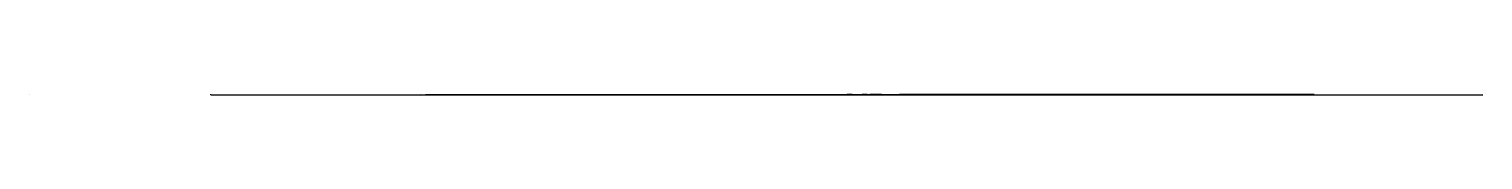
# Model space of a CAD drawing. Header units: metres. Extents: x -1 to 72750024, y 3999 to 4800.
# Drawn here: x 41550003 to 41950024, y 4299 to 4550 of the extents above; entities that cross this region are included whole.
import ezdxf

# ---------------------------------------------------------------- set-up
doc = ezdxf.new("R2010")
doc.units = ezdxf.units.M

msp = doc.modelspace()

# ---------------------------------------------------------------- linework, layer by layer
at = {"color": 7}
for p, q in [((41550003.013, 4550), (41550024.105, 4550)), ((41550003.013, 4550), (41550003.013, 4531.921)), ((41550024.105, 4531.921), (41550003.013, 4531.921)), ((41550006.026, 4543.974), (41550021.092, 4543.974)), ((41550024.105, 4550), (41550024.105, 4531.921)), ((41600000, 4550), (41599998.795, 4550)), ((41600000, 4500), (41599998.795, 4500)), ((41600000, 4450), (41599998.795, 4450)), ((41600000, 4400), (41599998.795, 4400)), ((41600000, 4350), (41599998.795, 4350)), ((41600000, 4300), (41599998.795, 4300)), ((41600000, 4540), (41599999.247, 4540)), ((41600000, 4530), (41599999.247, 4530)), ((41600000, 4520), (41599999.247, 4520)), ((41600000, 4510), (41599999.247, 4510)), ((41600000, 4490), (41599999.247, 4490)), ((41600000, 4480), (41599999.247, 4480)), ((41600000, 4470), (41599999.247, 4470)), ((41600000, 4460), (41599999.247, 4460)), ((41600000, 4440), (41599999.247, 4440)), ((41600000, 4430), (41599999.247, 4430)), ((41600000, 4420), (41599999.247, 4420)), ((41600000, 4410), (41599999.247, 4410)), ((41600000, 4390), (41599999.247, 4390)), ((41600000, 4380), (41599999.247, 4380)), ((41600000, 4370), (41599999.247, 4370)), ((41600000, 4360), (41599999.247, 4360)), ((41600000, 4340), (41599999.247, 4340)), ((41600000, 4330), (41599999.247, 4330)), ((41600000, 4320), (41599999.247, 4320)), ((41600000, 4310), (41599999.247, 4310)), ((41600000, 4300), (41600000, 4550)), ((41600000, 4300), (41950000, 4300)), ((41600000, 4300), (41600000, 4298.795)), ((41610000.001, 4300), (41610000.001, 4299.247)), ((41620000.002, 4300), (41620000.002, 4299.247)), ((41630000.003, 4300), (41630000.003, 4299.247)), ((41640000.003, 4300), (41640000.003, 4299.247)), ((41650000.001, 4300), (41650000.001, 4298.795)), ((41659999.998, 4300), (41659999.998, 4299.247)), ((41669999.996, 4300), (41669999.996, 4299.247)), ((41679999.993, 4300), (41679999.993, 4299.247)), ((41689999.991, 4300), (41689999.991, 4299.247)), ((41700000.002, 4300), (41700000.002, 4298.795)), ((41710000.006, 4300), (41710000.006, 4299.247)), ((41720000.01, 4300), (41720000.01, 4299.247)), ((41730000.015, 4300), (41730000.015, 4299.247)), ((41740000.019, 4300), (41740000.019, 4299.247)), ((41749999.996, 4300), (41749999.996, 4298.795)), ((41760000, 4300), (41760000, 4299.247)), ((41770000.005, 4300), (41770000.005, 4299.247)), ((41780000.009, 4300), (41780000.009, 4299.247)), ((41790000.013, 4300), (41790000.013, 4299.247)), ((41800000.004, 4300), (41800000.004, 4298.795)), ((41810000.008, 4300), (41810000.008, 4299.247)), ((41820000.012, 4300), (41820000.012, 4299.247)), ((41830000.003, 4300), (41830000.003, 4299.247)), ((41839999.994, 4300), (41839999.994, 4299.247)), ((41850000.012, 4300), (41850000.012, 4298.795)), ((41860000.002, 4300), (41860000.002, 4299.247)), ((41869999.993, 4300), (41869999.993, 4299.247)), ((41879999.984, 4300), (41879999.984, 4299.247)), ((41889999.975, 4300), (41889999.975, 4299.247)), ((41899999.992, 4300), (41899999.992, 4298.795)), ((41909999.983, 4300), (41909999.983, 4299.247)), ((41919999.974, 4300), (41919999.974, 4299.247)), ((41929999.964, 4300), (41929999.964, 4299.247)), ((41939999.955, 4300), (41939999.955, 4299.247)), ((41950000, 4300), (41950000, 4298.795)), ((41950003.013, 4550), (41950024.105, 4550)), ((41950003.013, 4550), (41950003.013, 4531.921)), ((41950024.105, 4531.921), (41950003.013, 4531.921)), ((41950006.026, 4543.974), (41950021.092, 4543.974)), ((41950024.105, 4550), (41950024.105, 4531.921))]:
    msp.add_line(p, q, dxfattribs=at)
at = {"color": 4}
for p, q in [((41550006.026, 4539.454), (41550021.092, 4539.454)), ((41629137.34, 4335.294), (41629782.619, 4337.477)), ((41629782.619, 4337.477), (41630010.039, 4336.836)), ((41630010.039, 4336.836), (41631299.051, 4338.504)), ((41631299.051, 4338.504), (41633040.449, 4342.785)), ((41633040.449, 4342.785), (41633220.5, 4344.701)), ((41633220.5, 4344.701), (41634504.52, 4343.517)), ((41634504.52, 4343.517), (41634810.129, 4345.598)), ((41634810.129, 4345.598), (41634858.32, 4345.958)), ((41634858.32, 4345.958), (41634940.051, 4345.668)), ((41634940.051, 4345.668), (41635473.961, 4345.28)), ((41635473.961, 4345.28), (41635750.031, 4347.828)), ((41635750.031, 4347.828), (41636583.09, 4351.156)), ((41636583.09, 4351.156), (41636862.551, 4347.62)), ((41636862.551, 4347.62), (41637899.68, 4350.79)), ((41637899.68, 4350.79), (41637926.23, 4351.019)), ((41637926.23, 4351.019), (41638424.98, 4351.227)), ((41638424.98, 4351.227), (41638436.289, 4351.394)), ((41638436.289, 4351.394), (41638556.629, 4351.843)), ((41638556.629, 4351.843), (41638583.512, 4352.369)), ((41638583.512, 4352.369), (41638824.32, 4352.2)), ((41638824.32, 4352.2), (41638830.172, 4351.165)), ((41638830.172, 4351.165), (41639209.961, 4352.415)), ((41639209.961, 4352.415), (41639854.07, 4354.176)), ((41639854.07, 4354.176), (41639922.32, 4353.897)), ((41639922.32, 4353.897), (41640090.75, 4354.257)), ((41640090.75, 4354.257), (41640217.25, 4354.285)), ((41640217.25, 4354.285), (41640251.52, 4354.471)), ((41640251.52, 4354.471), (41640268.578, 4354.385)), ((41640268.578, 4354.385), (41640452.551, 4355.037)), ((41640452.551, 4355.037), (41640686.891, 4355.738)), ((41640686.891, 4355.738), (41640943.809, 4355.024)), ((41640943.809, 4355.024), (41641269.449, 4356.945)), ((41641269.449, 4356.945), (41641274.57, 4356.443)), ((41641274.57, 4356.443), (41641575.289, 4356.017)), ((41641575.289, 4356.017), (41642442.84, 4354.122)), ((41642442.84, 4354.122), (41642639.488, 4355.771)), ((41642639.488, 4355.771), (41643370.301, 4358.895)), ((41643370.301, 4358.895), (41643431.18, 4358.263)), ((41643431.18, 4358.263), (41643586.879, 4359.073)), ((41643586.879, 4359.073), (41643676.699, 4359.212)), ((41643676.699, 4359.212), (41643703.379, 4359.404)), ((41643703.379, 4359.404), (41643817.391, 4359.405)), ((41643817.391, 4359.405), (41643922.109, 4359.816)), ((41643922.109, 4359.816), (41643957.48, 4359.672)), ((41643957.48, 4359.672), (41644090.672, 4359.069)), ((41644090.672, 4359.069), (41644267.559, 4359.315)), ((41644267.559, 4359.315), (41644289.031, 4360.651)), ((41644289.031, 4360.651), (41644289.32, 4361.101)), ((41644289.32, 4361.101), (41644520.531, 4360.115)), ((41644520.531, 4360.115), (41645243.488, 4363.06)), ((41645243.488, 4363.06), (41646453.422, 4363.845)), ((41646453.422, 4363.845), (41647938.25, 4365.748)), ((41647938.25, 4365.748), (41649658.461, 4365.814)), ((41649658.461, 4365.814), (41649737.98, 4369.821)), ((41649737.98, 4369.821), (41650069.281, 4368.551)), ((41650069.281, 4368.551), (41650560.801, 4369.601)), ((41650560.801, 4369.601), (41651162.57, 4369.84)), ((41651162.57, 4369.84), (41651412.559, 4368.716)), ((41651412.559, 4368.716), (41651512.75, 4369.687)), ((41651512.75, 4369.687), (41651643.512, 4366.519)), ((41651643.512, 4366.519), (41651789.449, 4370.22)), ((41651789.449, 4370.22), (41652004.109, 4370.568)), ((41652004.109, 4370.568), (41652222.16, 4370.404)), ((41652222.16, 4370.404), (41652614.48, 4370.712)), ((41652614.48, 4370.712), (41652650.449, 4371.185)), ((41652650.449, 4371.185), (41652721.16, 4371.261)), ((41652721.16, 4371.261), (41653034.91, 4371.302)), ((41653034.91, 4371.302), (41653035.879, 4371.839)), ((41653035.879, 4371.839), (41653768.922, 4371.963)), ((41653768.922, 4371.963), (41653921.379, 4374.993)), ((41653921.379, 4374.993), (41653928.691, 4372.816)), ((41653928.691, 4372.816), (41654174.539, 4371.867)), ((41654174.539, 4371.867), (41654243.27, 4373.371)), ((41654243.27, 4373.371), (41654385.77, 4372.913)), ((41654385.77, 4372.913), (41654535.512, 4373.433)), ((41654535.512, 4373.433), (41654551.18, 4373.605)), ((41654551.18, 4373.605), (41654568.422, 4373.796)), ((41654568.422, 4373.796), (41654606.34, 4373.618)), ((41654606.34, 4373.618), (41654697.18, 4373.724)), ((41654697.18, 4373.724), (41654708.551, 4373.798)), ((41654708.551, 4373.798), (41654937.59, 4374.624)), ((41654937.59, 4374.624), (41654978.82, 4375.977)), ((41654978.82, 4375.977), (41655111.539, 4374.183)), ((41655111.539, 4374.183), (41655828.379, 4376.839)), ((41655828.379, 4376.839), (41656207.359, 4377.604)), ((41656207.359, 4377.604), (41656677.801, 4376.546)), ((41656677.801, 4376.546), (41656805.699, 4377.737)), ((41656805.699, 4377.737), (41656998.398, 4375.609)), ((41656998.398, 4375.609), (41657279.82, 4377.456)), ((41657279.82, 4377.456), (41657461.039, 4377.259)), ((41657461.039, 4377.259), (41657511.039, 4377.938)), ((41657511.039, 4377.938), (41657755.07, 4378.735)), ((41657755.07, 4378.735), (41657825.859, 4378.406)), ((41657825.859, 4378.406), (41658104.648, 4378.071)), ((41658104.648, 4378.071), (41658156.5, 4377.618)), ((41658156.5, 4377.618), (41658223.48, 4378.381)), ((41658223.48, 4378.381), (41658805.16, 4378.22)), ((41658805.16, 4378.22), (41659028.441, 4377.874)), ((41659028.441, 4377.874), (41659192.031, 4378.992)), ((41659192.031, 4378.992), (41659628.32, 4379.369)), ((41659628.32, 4379.369), (41660102.711, 4380.491)), ((41660102.711, 4380.491), (41660279.07, 4380.692)), ((41660279.07, 4380.692), (41660490.102, 4380.823)), ((41660490.102, 4380.823), (41661599.629, 4383.706)), ((41661599.629, 4383.706), (41662134.18, 4383.435)), ((41662134.18, 4383.435), (41662587.48, 4381.317)), ((41662587.48, 4381.317), (41662714.801, 4384.835)), ((41662714.801, 4384.835), (41664232.949, 4385.211)), ((41664232.949, 4385.211), (41664348.27, 4388.086)), ((41664348.27, 4388.086), (41664434.309, 4385.676)), ((41664434.309, 4385.676), (41664442.301, 4383.929)), ((41664442.301, 4383.929), (41664471.891, 4385.469)), ((41664471.891, 4385.469), (41664671.23, 4387.056)), ((41664671.23, 4387.056), (41664921.988, 4387.238)), ((41664921.988, 4387.238), (41665531.5, 4387.421)), ((41665531.5, 4387.421), (41666089.844, 4385.876)), ((41666089.844, 4385.876), (41666433.961, 4387.743)), ((41666433.961, 4387.743), (41666780.773, 4385.554)), ((41666780.773, 4385.554), (41667201.75, 4388.534)), ((41667201.75, 4388.534), (41668147.719, 4389.291)), ((41668147.719, 4389.291), (41668230.227, 4390.021)), ((41668230.227, 4390.021), (41668259.852, 4386.423)), ((41668259.852, 4386.423), (41668293.156, 4389.075)), ((41668293.156, 4389.075), (41668503.453, 4388.029)), ((41668503.453, 4388.029), (41668536.883, 4387.175)), ((41668536.883, 4387.175), (41668770.117, 4391.47)), ((41668770.117, 4391.47), (41668829.883, 4389.121)), ((41668829.883, 4389.121), (41668980.813, 4391.481)), ((41668980.813, 4391.481), (41669701.68, 4391.03)), ((41669701.68, 4391.03), (41669988.211, 4392.717)), ((41669988.211, 4392.717), (41670131.969, 4391.207)), ((41670131.969, 4391.207), (41671948.211, 4394.869)), ((41671948.211, 4394.869), (41672295.094, 4394.18)), ((41672295.094, 4394.18), (41673325.109, 4394.644)), ((41673325.109, 4394.644), (41673688.906, 4397.216)), ((41673688.906, 4397.216), (41673722.641, 4399.417)), ((41673722.641, 4399.417), (41673827.547, 4395.596)), ((41673827.547, 4395.596), (41674921.422, 4397.527)), ((41674921.422, 4397.527), (41675222.367, 4396.853)), ((41675222.367, 4396.853), (41675550.398, 4397.221)), ((41675550.398, 4397.221), (41675764.469, 4398.359)), ((41675764.469, 4398.359), (41675978.938, 4398.232)), ((41675978.938, 4398.232), (41676200.883, 4397.834)), ((41676200.883, 4397.834), (41676511.109, 4398.103)), ((41676511.109, 4398.103), (41677356.813, 4397.008)), ((41677356.813, 4397.008), (41678062.313, 4398.449)), ((41678062.313, 4398.449), (41678381.023, 4400.314)), ((41678381.023, 4400.314), (41678805.047, 4398.348)), ((41678805.047, 4398.348), (41678907.617, 4400.257)), ((41678907.617, 4400.257), (41679043.5, 4401.202)), ((41679043.5, 4401.202), (41679065.391, 4400.572)), ((41679065.391, 4400.572), (41679187.203, 4400.726)), ((41679187.203, 4400.726), (41679491.867, 4402.708)), ((41679491.867, 4402.708), (41679563.313, 4401.44)), ((41679563.313, 4401.44), (41679672.492, 4402.434)), ((41679672.492, 4402.434), (41680459.883, 4400.795)), ((41680459.883, 4400.795), (41681624.227, 4400.852)), ((41681624.227, 4400.852), (41681776.531, 4404.442)), ((41681776.531, 4404.442), (41681854.656, 4403.064)), ((41681854.656, 4403.064), (41683017.477, 4406.011)), ((41683017.477, 4406.011), (41683270.07, 4404.664)), ((41683270.07, 4404.664), (41683302.594, 4403.048)), ((41683302.594, 4403.048), (41683582.773, 4405.362)), ((41683582.773, 4405.362), (41684032.07, 4405.297)), ((41684032.07, 4405.297), (41684090.219, 4405.984)), ((41684090.219, 4405.984), (41684167.883, 4405.695)), ((41684167.883, 4405.695), (41684305.539, 4404.308)), ((41684305.539, 4404.308), (41684467.617, 4405.163)), ((41684467.617, 4405.163), (41684823.023, 4405.935)), ((41684823.023, 4405.935), (41684887.859, 4406.391)), ((41684887.859, 4406.391), (41684928.547, 4407.766)), ((41684928.547, 4407.766), (41685232.367, 4406.424)), ((41685232.367, 4406.424), (41685255.93, 4405.842)), ((41685255.93, 4405.842), (41685501.344, 4405.794)), ((41685501.344, 4405.794), (41685950.703, 4407.328)), ((41685950.703, 4407.328), (41685983.82, 4407.368)), ((41685983.82, 4407.368), (41685992.117, 4407.127)), ((41685992.117, 4407.127), (41686002.758, 4408.147)), ((41686002.758, 4408.147), (41686328.773, 4407.527)), ((41686328.773, 4407.527), (41686400.57, 4407.22)), ((41686400.57, 4407.22), (41686496.469, 4407.087)), ((41686496.469, 4407.087), (41686803.25, 4407.991)), ((41686803.25, 4407.991), (41687418.188, 4408.805)), ((41687418.188, 4408.805), (41687630.203, 4408.469)), ((41687630.203, 4408.469), (41687664.727, 4409.103)), ((41687664.727, 4409.103), (41687845.172, 4408.69)), ((41687845.172, 4408.69), (41687912.422, 4404.676)), ((41687912.422, 4404.676), (41688684.523, 4411.652)), ((41688684.523, 4411.652), (41689114.297, 4410.7)), ((41689114.297, 4410.7), (41689541.008, 4411.637)), ((41689541.008, 4411.637), (41689727.461, 4411.875)), ((41689727.461, 4411.875), (41689742.633, 4413.261)), ((41689742.633, 4413.261), (41691660.789, 4412.614)), ((41691660.789, 4412.614), (41691945.727, 4412.981)), ((41691945.727, 4412.981), (41692219.773, 4413.146)), ((41692219.773, 4413.146), (41692295.477, 4411.794)), ((41692295.477, 4411.794), (41692465.063, 4412.262)), ((41692465.063, 4412.262), (41692478.938, 4413.25)), ((41692478.938, 4413.25), (41692547.398, 4413.689)), ((41692547.398, 4413.689), (41692558.297, 4414.082)), ((41692558.297, 4414.082), (41692567.43, 4413.333)), ((41692567.43, 4413.333), (41692575.188, 4413.294)), ((41692575.188, 4413.294), (41692882.172, 4413.62)), ((41692882.172, 4413.62), (41693207.383, 4412.091)), ((41693207.383, 4412.091), (41693346.523, 4413.256)), ((41693346.523, 4413.256), (41693604.953, 4414.032)), ((41693604.953, 4414.032), (41694224.93, 4415.097)), ((41694224.93, 4415.097), (41694432.859, 4414.369)), ((41694432.859, 4414.369), (41694539.273, 4415.112)), ((41694539.273, 4415.112), (41695029.18, 4415.692)), ((41695029.18, 4415.692), (41695174.211, 4415.752)), ((41695174.211, 4415.752), (41695243.492, 4416.986)), ((41695243.492, 4416.986), (41695602.359, 4416.483)), ((41695602.359, 4416.483), (41696178.273, 4415.988)), ((41696178.273, 4415.988), (41696252.789, 4416.778)), ((41696252.789, 4416.778), (41696400.859, 4417.108)), ((41696400.859, 4417.108), (41696476.703, 4416.35)), ((41696476.703, 4416.35), (41696793.883, 4416.127)), ((41696793.883, 4416.127), (41696854.906, 4416.071)), ((41696854.906, 4416.071), (41697079.438, 4417.181)), ((41697079.438, 4417.181), (41697254.281, 4419.099)), ((41697254.281, 4419.099), (41697258.094, 4417.462)), ((41697258.094, 4417.462), (41697322, 4417.32)), ((41697322, 4417.32), (41697952.094, 4418.33)), ((41697952.094, 4418.33), (41697977.852, 4417.921)), ((41697977.852, 4417.921), (41698240.953, 4419.133)), ((41698240.953, 4419.133), (41698408.883, 4417.868)), ((41698408.883, 4417.868), (41698829.867, 4418.69)), ((41698829.867, 4418.69), (41698880.852, 4418.18)), ((41698880.852, 4418.18), (41698883.547, 4418.782)), ((41698883.547, 4418.782), (41699309.031, 4419.774)), ((41699309.031, 4419.774), (41699441.844, 4420.261)), ((41699441.844, 4420.261), (41699568.32, 4418.777)), ((41699568.32, 4418.777), (41699702.313, 4419.258)), ((41699702.313, 4419.258), (41701537.797, 4421.421)), ((41701537.797, 4421.421), (41701565.602, 4420.781)), ((41701565.602, 4420.781), (41701566.5, 4421.372)), ((41701566.5, 4421.372), (41701968.203, 4422.014)), ((41701968.203, 4422.014), (41702190.898, 4421.824)), ((41702190.898, 4421.824), (41702210.203, 4421.189)), ((41702210.203, 4421.189), (41702708.102, 4424.062)), ((41702708.102, 4424.062), (41702809.203, 4423.292)), ((41702809.203, 4423.292), (41703394.703, 4423.311)), ((41703394.703, 4423.311), (41703690.102, 4423.499)), ((41703690.102, 4423.499), (41703698.203, 4423.532)), ((41703698.203, 4423.532), (41703868, 4424.169)), ((41703868, 4424.169), (41703940.703, 4423.247)), ((41703940.703, 4423.247), (41704194.703, 4422.431)), ((41704194.703, 4422.431), (41704486.297, 4422.772)), ((41704486.297, 4422.772), (41704807, 4423.659)), ((41704807, 4423.659), (41705038.102, 4425.277)), ((41705038.102, 4425.277), (41705156.203, 4423.987)), ((41705156.203, 4423.987), (41705278.5, 4425.1)), ((41705278.5, 4425.1), (41705343.203, 4424.329)), ((41705343.203, 4424.329), (41705740.602, 4424.32)), ((41705740.602, 4424.32), (41705978.898, 4425.536)), ((41705978.898, 4425.536), (41706883.398, 4426.367)), ((41706883.398, 4426.367), (41706966.797, 4426.512)), ((41706966.797, 4426.512), (41707848.102, 4426.433)), ((41707848.102, 4426.433), (41707858.898, 4426.986)), ((41707858.898, 4426.986), (41707888.297, 4426.412)), ((41707888.297, 4426.412), (41707943.703, 4427.268)), ((41707943.703, 4427.268), (41707947.102, 4424.785)), ((41707947.102, 4424.785), (41707975.797, 4426.133)), ((41707975.797, 4426.133), (41708022.102, 4426.616)), ((41708022.102, 4426.616), (41708056.797, 4425.865)), ((41708056.797, 4425.865), (41708148.898, 4426.771)), ((41708148.898, 4426.771), (41708232.602, 4426.677)), ((41708232.602, 4426.677), (41708511.5, 4426.264)), ((41708511.5, 4426.264), (41708562.297, 4425.853)), ((41708562.297, 4425.853), (41708598.102, 4426.886)), ((41708598.102, 4426.886), (41708645.102, 4428.844)), ((41708645.102, 4428.844), (41709080.703, 4427.256)), ((41709080.703, 4427.256), (41709380.203, 4427.724)), ((41709380.203, 4427.724), (41709454, 4428.809)), ((41709454, 4428.809), (41709741.797, 4427.795)), ((41709741.797, 4427.795), (41709748.898, 4428.892)), ((41709748.898, 4428.892), (41709891.602, 4429.682)), ((41709891.602, 4429.682), (41710133.398, 4428.309)), ((41710133.398, 4428.309), (41710169.797, 4428.92)), ((41710169.797, 4428.92), (41711229.898, 4429.866)), ((41711229.898, 4429.866), (41711346.898, 4428.221)), ((41711346.898, 4428.221), (41711363.898, 4428.778)), ((41711363.898, 4428.778), (41711546.602, 4428.553)), ((41711546.602, 4428.553), (41711831.5, 4431.105)), ((41711831.5, 4431.105), (41712880.898, 4430.855)), ((41712880.898, 4430.855), (41713348.102, 4431.066)), ((41713348.102, 4431.066), (41713630.602, 4432.503)), ((41713630.602, 4432.503), (41713654.703, 4431.068)), ((41713654.703, 4431.068), (41713916.5, 4432.758)), ((41713916.5, 4432.758), (41713975.898, 4431.581)), ((41713975.898, 4431.581), (41715124.398, 4432.401)), ((41715124.398, 4432.401), (41715481.297, 4433.111)), ((41715481.297, 4433.111), (41715607.703, 4432.924)), ((41715607.703, 4432.924), (41716346.602, 4431.297)), ((41716346.602, 4431.297), (41716388.102, 4434.015)), ((41716388.102, 4434.015), (41716864.602, 4434.576)), ((41716864.602, 4434.576), (41716973.602, 4434.153)), ((41716973.602, 4434.153), (41717416.297, 4432.659)), ((41717416.297, 4432.659), (41717844.797, 4431.478)), ((41717844.797, 4431.478), (41718120.5, 4432.979)), ((41718120.5, 4432.979), (41718658.5, 4436.179)), ((41718658.5, 4436.179), (41718695, 4435.908)), ((41718695, 4435.908), (41718857.797, 4434.386)), ((41718857.797, 4434.386), (41719297, 4437.219)), ((41719297, 4437.219), (41719933.602, 4437.082)), ((41719933.602, 4437.082), (41720038.102, 4436.347)), ((41720038.102, 4436.347), (41720478.797, 4436.299)), ((41720478.797, 4436.299), (41720744.5, 4436.43)), ((41720744.5, 4436.43), (41720846.797, 4436.677)), ((41720846.797, 4436.677), (41720914.5, 4436.642)), ((41720914.5, 4436.642), (41721041.5, 4436.462)), ((41721041.5, 4436.462), (41721114, 4436.566)), ((41721114, 4436.566), (41721201.898, 4433)), ((41721201.898, 4433), (41721327.398, 4437.036)), ((41721327.398, 4437.036), (41721670.898, 4436.902)), ((41721670.898, 4436.902), (41721830.398, 4437.288)), ((41721830.398, 4437.288), (41722168, 4437.688)), ((41722168, 4437.688), (41722175.898, 4434.861)), ((41722175.898, 4434.861), (41722301.102, 4437.851)), ((41722301.102, 4437.851), (41722335.203, 4437.35)), ((41722335.203, 4437.35), (41722395.703, 4437.521)), ((41722395.703, 4437.521), (41722740, 4437.963)), ((41722740, 4437.963), (41722920.898, 4436.774)), ((41722920.898, 4436.774), (41723002.703, 4439.073)), ((41723002.703, 4439.073), (41723245.203, 4438.067)), ((41723245.203, 4438.067), (41723277.898, 4438.562)), ((41723277.898, 4438.562), (41723377.703, 4438.235)), ((41723377.703, 4438.235), (41723657.797, 4438.766)), ((41723657.797, 4438.766), (41724064.602, 4439.835)), ((41724064.602, 4439.835), (41724286.797, 4440.378)), ((41724286.797, 4440.378), (41724778.398, 4439.473)), ((41724778.398, 4439.473), (41724904.102, 4439.629)), ((41724904.102, 4439.629), (41725138.797, 4440.479)), ((41725138.797, 4440.479), (41725313.297, 4437.923)), ((41725313.297, 4437.923), (41725470.398, 4440.036)), ((41725470.398, 4440.036), (41726052.5, 4438.299)), ((41726052.5, 4438.299), (41726320.398, 4441.527)), ((41726320.398, 4441.527), (41726419.703, 4440.406)), ((41726419.703, 4440.406), (41726483.5, 4440.998)), ((41726483.5, 4440.998), (41726880.602, 4439.622)), ((41726880.602, 4439.622), (41727106.297, 4439.102)), ((41727106.297, 4439.102), (41727250.703, 4440.345)), ((41727250.703, 4440.345), (41728061.602, 4442.245)), ((41728061.602, 4442.245), (41728153.398, 4442.766)), ((41728153.398, 4442.766), (41728637.102, 4443.808)), ((41728637.102, 4443.808), (41728687.703, 4442.425)), ((41728687.703, 4442.425), (41730215.203, 4444.557)), ((41730215.203, 4444.557), (41730498.5, 4442.042)), ((41730498.5, 4442.042), (41730540.203, 4443.415)), ((41730540.203, 4443.415), (41731059.602, 4443.705)), ((41731059.602, 4443.705), (41731189.5, 4443.887)), ((41731189.5, 4443.887), (41731207.594, 4444.2)), ((41731207.594, 4444.2), (41731476, 4442.344)), ((41731476, 4442.344), (41731604.594, 4445.706)), ((41731604.594, 4445.706), (41732508.797, 4445.602)), ((41732508.797, 4445.602), (41732724.703, 4444.159)), ((41732724.703, 4444.159), (41733175.906, 4445.605)), ((41733175.906, 4445.605), (41733360, 4442.366)), ((41733360, 4442.366), (41734153, 4448.317)), ((41734153, 4448.317), (41734364.906, 4445.605)), ((41734364.906, 4445.605), (41734832.594, 4448.294)), ((41734832.594, 4448.294), (41735243.703, 4448.091)), ((41735243.703, 4448.091), (41735723.094, 4446.863)), ((41735723.094, 4446.863), (41736733.094, 4446.889)), ((41736733.094, 4446.889), (41736801.797, 4449.506)), ((41736801.797, 4449.506), (41738165.797, 4445.515)), ((41738165.797, 4445.515), (41738251.094, 4446.273)), ((41738251.094, 4446.273), (41738623.203, 4444.141)), ((41738623.203, 4444.141), (41741255.406, 4453.032)), ((41741255.406, 4453.032), (41741458.406, 4451.587)), ((41741458.406, 4451.587), (41742045.406, 4448.292)), ((41742045.406, 4448.292), (41742116.297, 4453.631)), ((41742116.297, 4453.631), (41743321.5, 4453.752)), ((41743321.5, 4453.752), (41746223.203, 4453.69)), ((41746223.203, 4453.69), (41747200.297, 4452.334)), ((41747200.297, 4452.334), (41748075.094, 4453.975)), ((41748075.094, 4453.975), (41749460.094, 4452.495)), ((41749460.094, 4452.495), (41749781.5, 4458.298)), ((41749781.5, 4458.298), (41750140.797, 4457.857)), ((41750140.797, 4457.857), (41750741.797, 4458.883)), ((41750741.797, 4458.883), (41750826.5, 4456.898)), ((41750826.5, 4456.898), (41752234.094, 4453.499)), ((41752234.094, 4453.499), (41752370, 4456.913)), ((41752370, 4456.913), (41752794.297, 4458.489)), ((41752794.297, 4458.489), (41757281.594, 4460.899)), ((41757281.594, 4460.899), (41757787.594, 4461.817)), ((41757787.594, 4461.817), (41759103.406, 4459.483)), ((41759103.406, 4459.483), (41759164, 4463.376)), ((41759164, 4463.376), (41759372.5, 4458.503)), ((41759372.5, 4458.503), (41759986.594, 4463.918)), ((41759986.594, 4463.918), (41760561.5, 4461.858)), ((41760561.5, 4461.858), (41760794.594, 4462.142)), ((41760794.594, 4462.142), (41761444.906, 4462.655)), ((41761444.906, 4462.655), (41762397.703, 4462.71)), ((41762397.703, 4462.71), (41762527.203, 4463.507)), ((41762527.203, 4463.507), (41762939.906, 4462.545)), ((41762939.906, 4462.545), (41763112.906, 4460.28)), ((41763112.906, 4460.28), (41763590, 4457.582)), ((41763590, 4457.582), (41763966.297, 4462.152)), ((41763966.297, 4462.152), (41764569.797, 4464.855)), ((41764569.797, 4464.855), (41764785.406, 4464.818)), ((41764785.406, 4464.818), (41766628.406, 4463.329)), ((41766628.406, 4463.329), (41767495.5, 4466.493)), ((41767495.5, 4466.493), (41768247.797, 4467.683)), ((41768247.797, 4467.683), (41768567.594, 4468.276)), ((41768567.594, 4468.276), (41768709, 4464.416)), ((41768709, 4464.416), (41769107.203, 4465.025)), ((41769107.203, 4465.025), (41769124.297, 4466.335)), ((41769124.297, 4466.335), (41769192.406, 4465.893)), ((41769192.406, 4465.893), (41769468.203, 4466.305)), ((41769468.203, 4466.305), (41769577.797, 4465.683)), ((41769577.797, 4465.683), (41770815.203, 4468.33)), ((41770815.203, 4468.33), (41772303.297, 4467.318)), ((41772303.297, 4467.318), (41775070.203, 4470.37)), ((41775070.203, 4470.37), (41775693, 4470.764)), ((41775693, 4470.764), (41776477.906, 4472.288)), ((41776477.906, 4472.288), (41777512.203, 4469.608)), ((41777512.203, 4469.608), (41779198.5, 4471.941)), ((41779198.5, 4471.941), (41779269.5, 4472.153)), ((41779269.5, 4472.153), (41779949.703, 4472.28)), ((41779949.703, 4472.28), (41780428.594, 4473.347)), ((41780428.594, 4473.347), (41780452.797, 4472.197)), ((41780452.797, 4472.197), (41780613.203, 4471.476)), ((41780613.203, 4471.476), (41780978.594, 4469.829)), ((41780978.594, 4469.829), (41781340.203, 4472.351)), ((41781340.203, 4472.351), (41781394.297, 4472.613)), ((41781394.297, 4472.613), (41784253.906, 4476.042)), ((41784253.906, 4476.042), (41784557, 4475.518)), ((41784557, 4475.518), (41787030.703, 4470.022)), ((41787030.703, 4470.022), (41789537, 4477.688)), ((41789537, 4477.688), (41791527.906, 4479.431)), ((41791527.906, 4479.431), (41793349.406, 4479.24)), ((41793349.406, 4479.24), (41795131.406, 4476.296)), ((41795131.406, 4476.296), (41795494.203, 4480.293)), ((41795494.203, 4480.293), (41797483, 4481.529)), ((41797483, 4481.529), (41798429.203, 4482.559)), ((41798429.203, 4482.559), (41800354.594, 4482.168)), ((41800354.594, 4482.168), (41800792, 4482.678)), ((41800792, 4482.678), (41801163.297, 4483.392)), ((41801163.297, 4483.392), (41802194.203, 4478.765)), ((41802194.203, 4478.765), (41802361.406, 4482.627)), ((41802361.406, 4482.627), (41802827.406, 4483.701)), ((41802827.406, 4483.701), (41804605.703, 4485.265)), ((41804605.703, 4485.265), (41804972, 4483.669)), ((41804972, 4483.669), (41805291.906, 4481.747)), ((41805291.906, 4481.747), (41805378.797, 4485.249)), ((41805378.797, 4485.249), (41805604.203, 4484.718)), ((41805604.203, 4484.718), (41806722.5, 4484.558)), ((41806722.5, 4484.558), (41807762, 4485.179)), ((41807762, 4485.179), (41808230.797, 4485.289)), ((41808230.797, 4485.289), (41808364.203, 4484.533)), ((41808364.203, 4484.533), (41809075.906, 4486.877)), ((41809075.906, 4486.877), (41809508.797, 4483.889)), ((41809508.797, 4483.889), (41810013.797, 4487.569)), ((41810013.797, 4487.569), (41811158.5, 4486.377)), ((41811158.5, 4486.377), (41811438.297, 4486.105)), ((41811438.297, 4486.105), (41812090.297, 4486.929)), ((41812090.297, 4486.929), (41812536.594, 4488.399)), ((41812536.594, 4488.399), (41814668.703, 4489.54)), ((41814668.703, 4489.54), (41815589.203, 4488.218)), ((41815589.203, 4488.218), (41815777.906, 4489.784)), ((41815777.906, 4489.784), (41817102, 4488.477)), ((41817102, 4488.477), (41818569.5, 4491.011)), ((41818569.5, 4491.011), (41818649.5, 4491.234)), ((41818649.5, 4491.234), (41821256.203, 4492.188)), ((41821256.203, 4492.188), (41821387.094, 4490.448)), ((41821387.094, 4490.448), (41822092.906, 4492.741)), ((41822092.906, 4492.741), (41823896.906, 4493.327)), ((41823896.906, 4493.327), (41824010.594, 4493.266)), ((41824010.594, 4493.266), (41824769.406, 4493.109)), ((41824769.406, 4493.109), (41825321.703, 4494.191)), ((41825321.703, 4494.191), (41825901.094, 4494.203)), ((41825901.094, 4494.203), (41826457.406, 4494.345)), ((41826457.406, 4494.345), (41826627.406, 4492.09)), ((41826627.406, 4492.09), (41827086.703, 4492.942)), ((41827086.703, 4492.942), (41828491.406, 4495.104)), ((41828491.406, 4495.104), (41828632.203, 4495.234)), ((41828632.203, 4495.234), (41828656.797, 4495.648)), ((41828656.797, 4495.648), (41829861, 4495.607)), ((41829861, 4495.607), (41830168.094, 4494.597)), ((41830168.094, 4494.597), (41830681.703, 4495.91)), ((41830681.703, 4495.91), (41830853.906, 4495.875)), ((41830853.906, 4495.875), (41830867.5, 4494.922)), ((41830867.5, 4494.922), (41830948.797, 4496.154)), ((41830948.797, 4496.154), (41831706, 4496.669)), ((41831706, 4496.669), (41831838.594, 4495.865)), ((41831838.594, 4495.865), (41832203.703, 4497.159)), ((41832203.703, 4497.159), (41833073.5, 4497.536)), ((41833073.5, 4497.536), (41834657.094, 4495.735)), ((41834657.094, 4495.735), (41835550.5, 4498.96)), ((41835550.5, 4498.96), (41836328.406, 4498.607)), ((41836328.406, 4498.607), (41839445.297, 4498.336)), ((41839445.297, 4498.336), (41839460.203, 4501.088)), ((41839460.203, 4501.088), (41839651.594, 4499.29)), ((41839651.594, 4499.29), (41842694.203, 4498.768)), ((41842694.203, 4498.768), (41845558.594, 4504.096)), ((41845558.594, 4504.096), (41852035, 4502.874)), ((41852035, 4502.874), (41853937.406, 4507.852)), ((41853937.406, 4507.852), (41860644.594, 4506.586)), ((41860644.594, 4506.586), (41864066.813, 4512.023)), ((41864066.813, 4512.023), (41866163.906, 4509.368)), ((41866163.906, 4509.368), (41867151.813, 4511.143)), ((41867151.813, 4511.143), (41867700.906, 4511.342)), ((41867700.906, 4511.342), (41868321.813, 4510.862)), ((41868321.813, 4510.862), (41868495.313, 4511.385)), ((41868495.313, 4511.385), (41869417.813, 4511.622)), ((41869417.813, 4511.622), (41874727.406, 4516.119)), ((41874727.406, 4516.119), (41876498, 4513.659)), ((41876498, 4513.659), (41884992.313, 4519.847)), ((41884992.313, 4519.847), (41886302.094, 4517.018)), ((41886302.094, 4517.018), (41894385.094, 4522.884)), ((41894385.094, 4522.884), (41895294.813, 4520.488)), ((41895294.813, 4520.488), (41900914.5, 4524.601)), ((41900914.5, 4524.601), (41901754.688, 4523.355)), ((41901754.688, 4523.355), (41903116.094, 4524.916)), ((41903116.094, 4524.916), (41903610.688, 4524.807)), ((41950006.026, 4539.454), (41950021.092, 4539.454))]:
    msp.add_line(p, q, dxfattribs=at)

doc.saveas('drawing.dxf')
